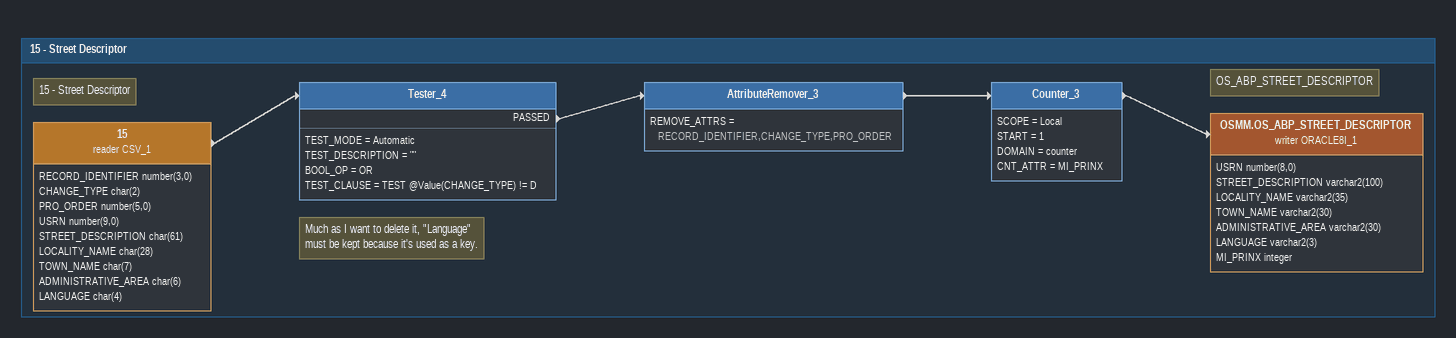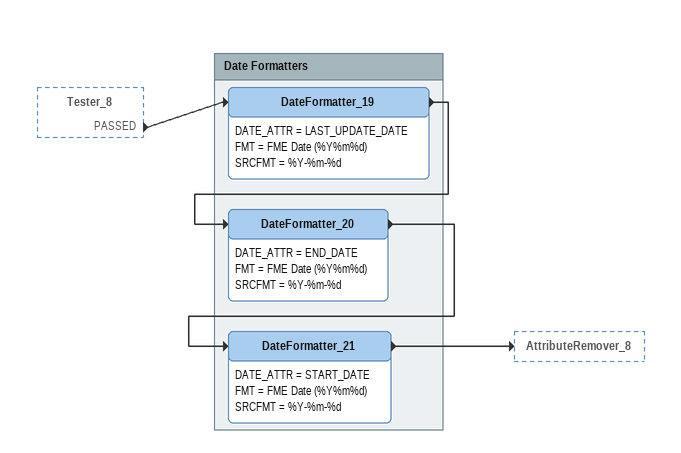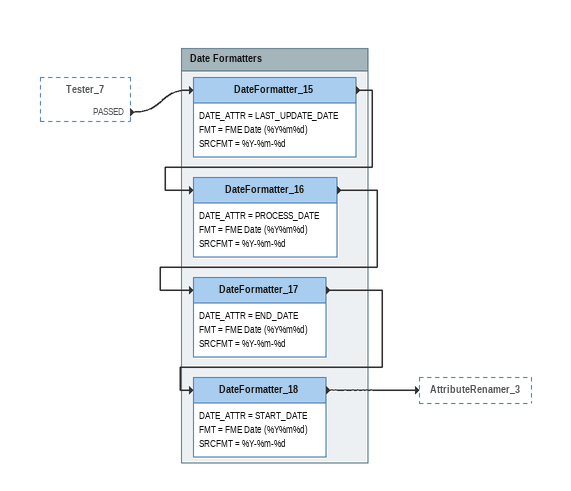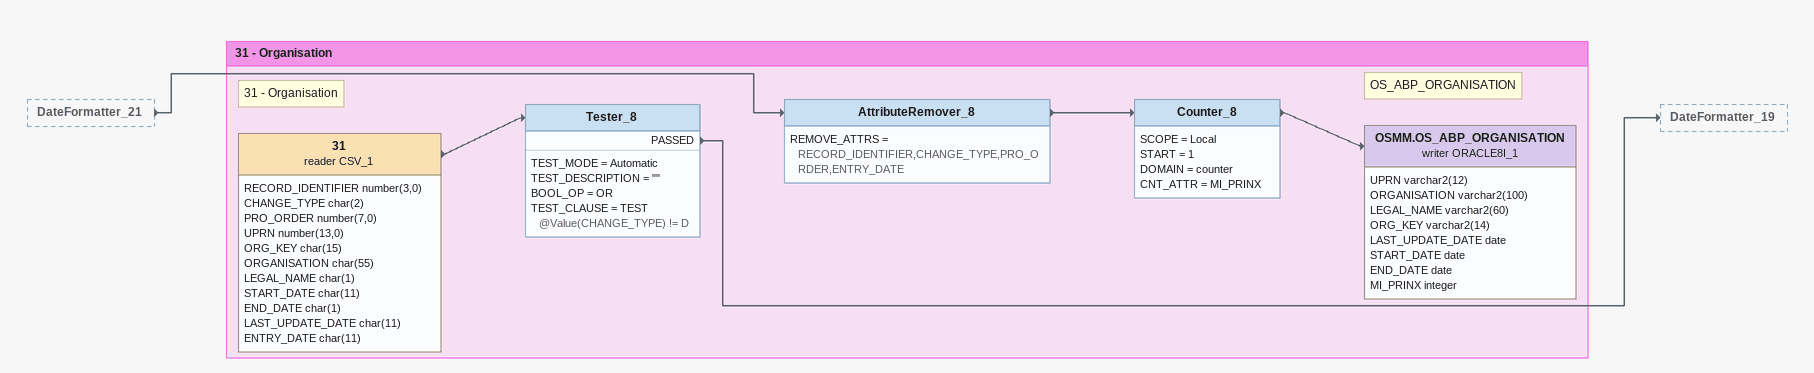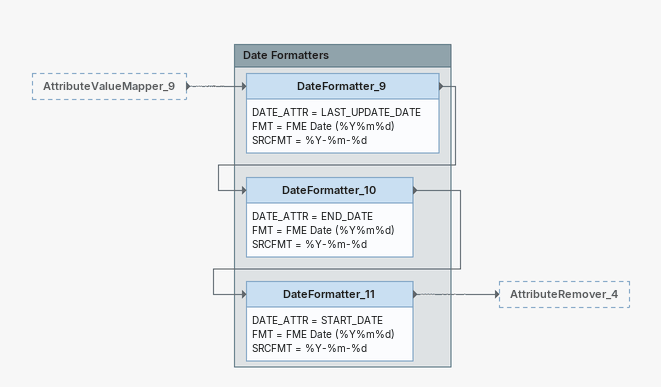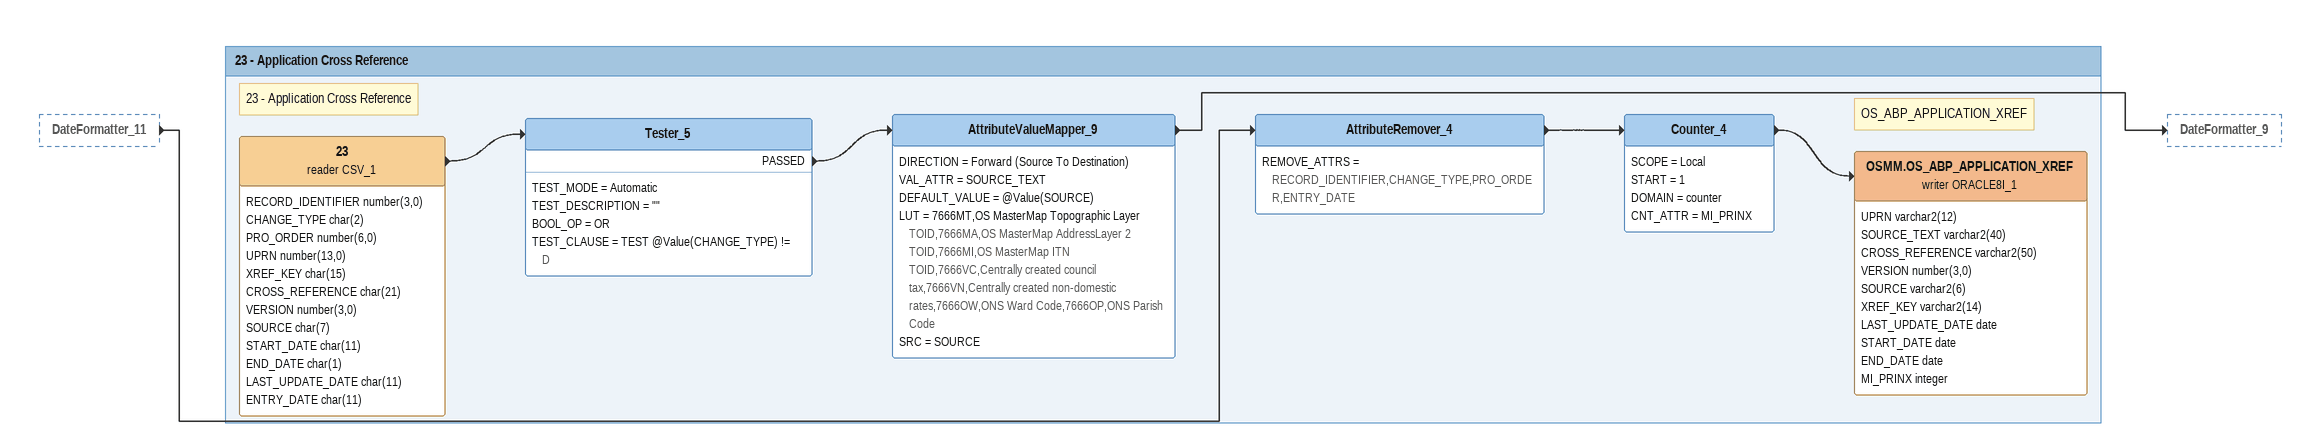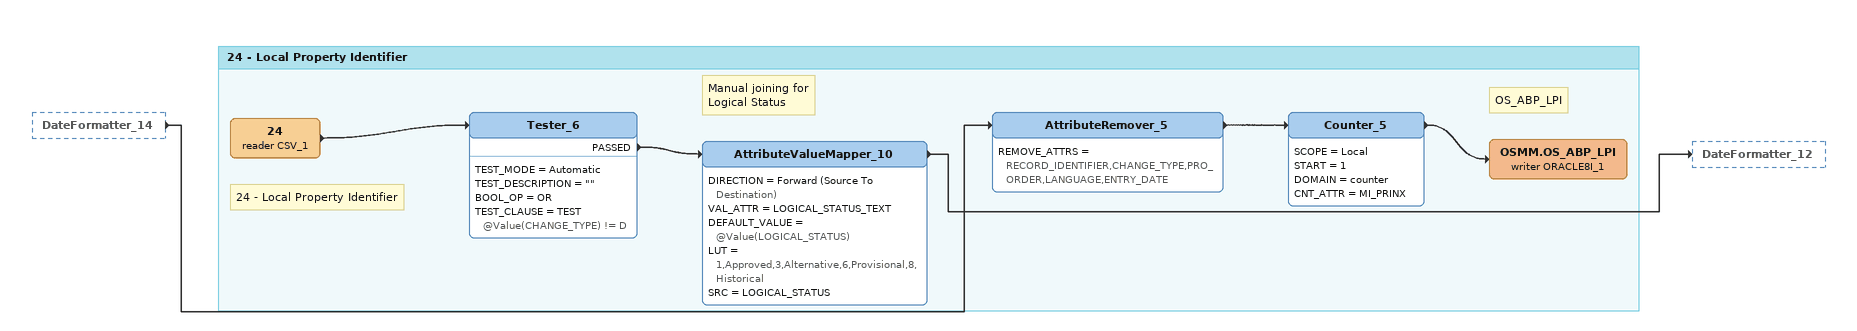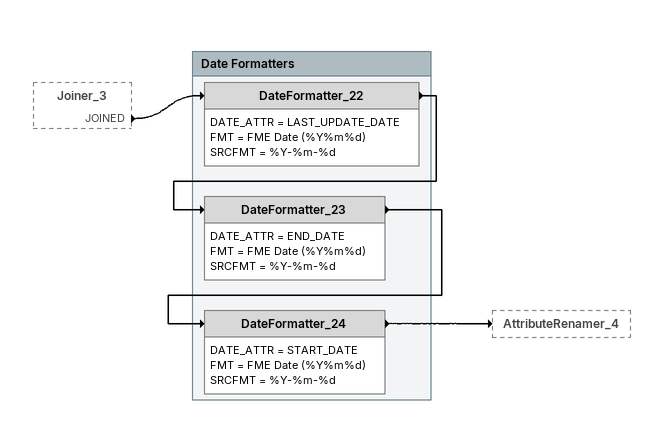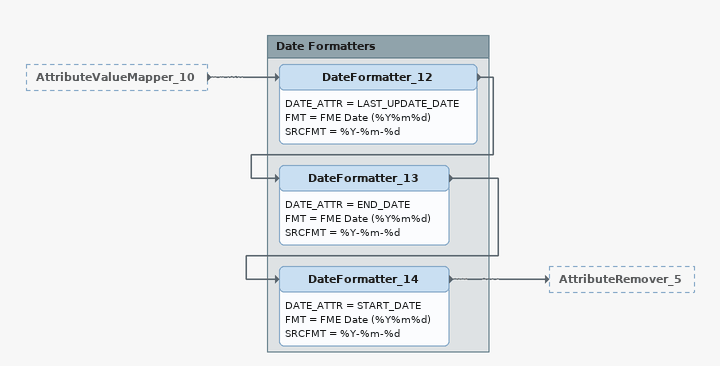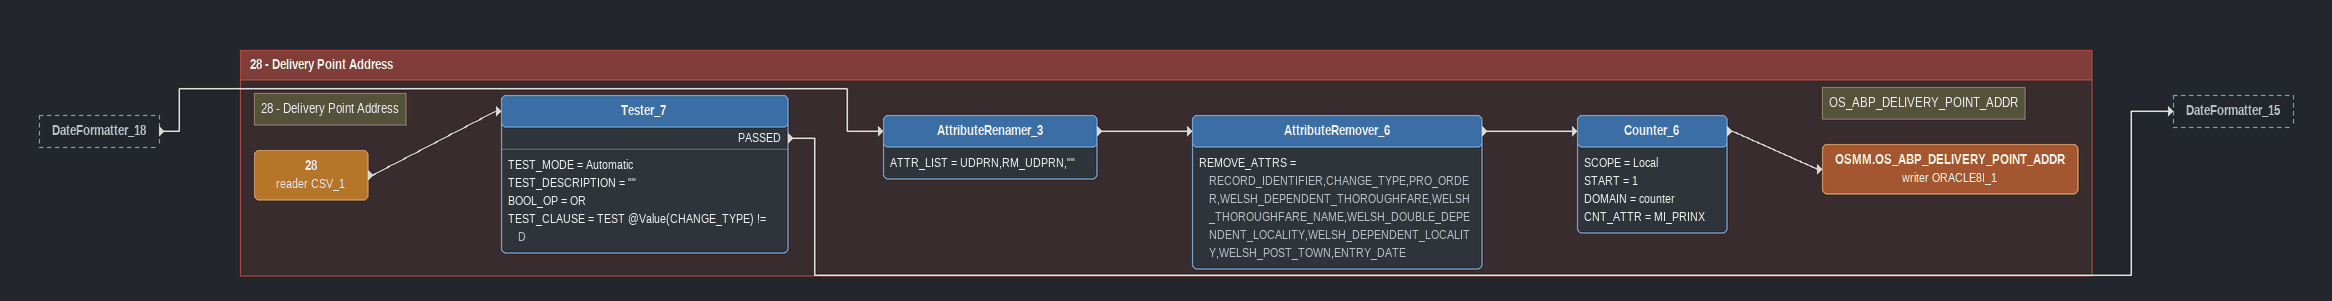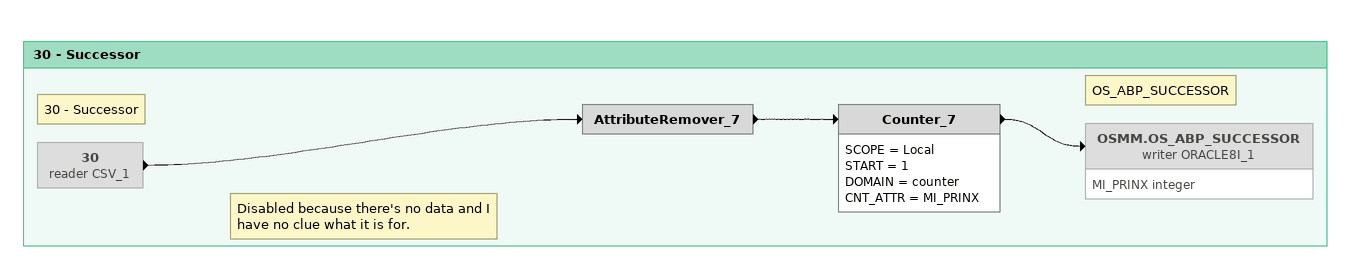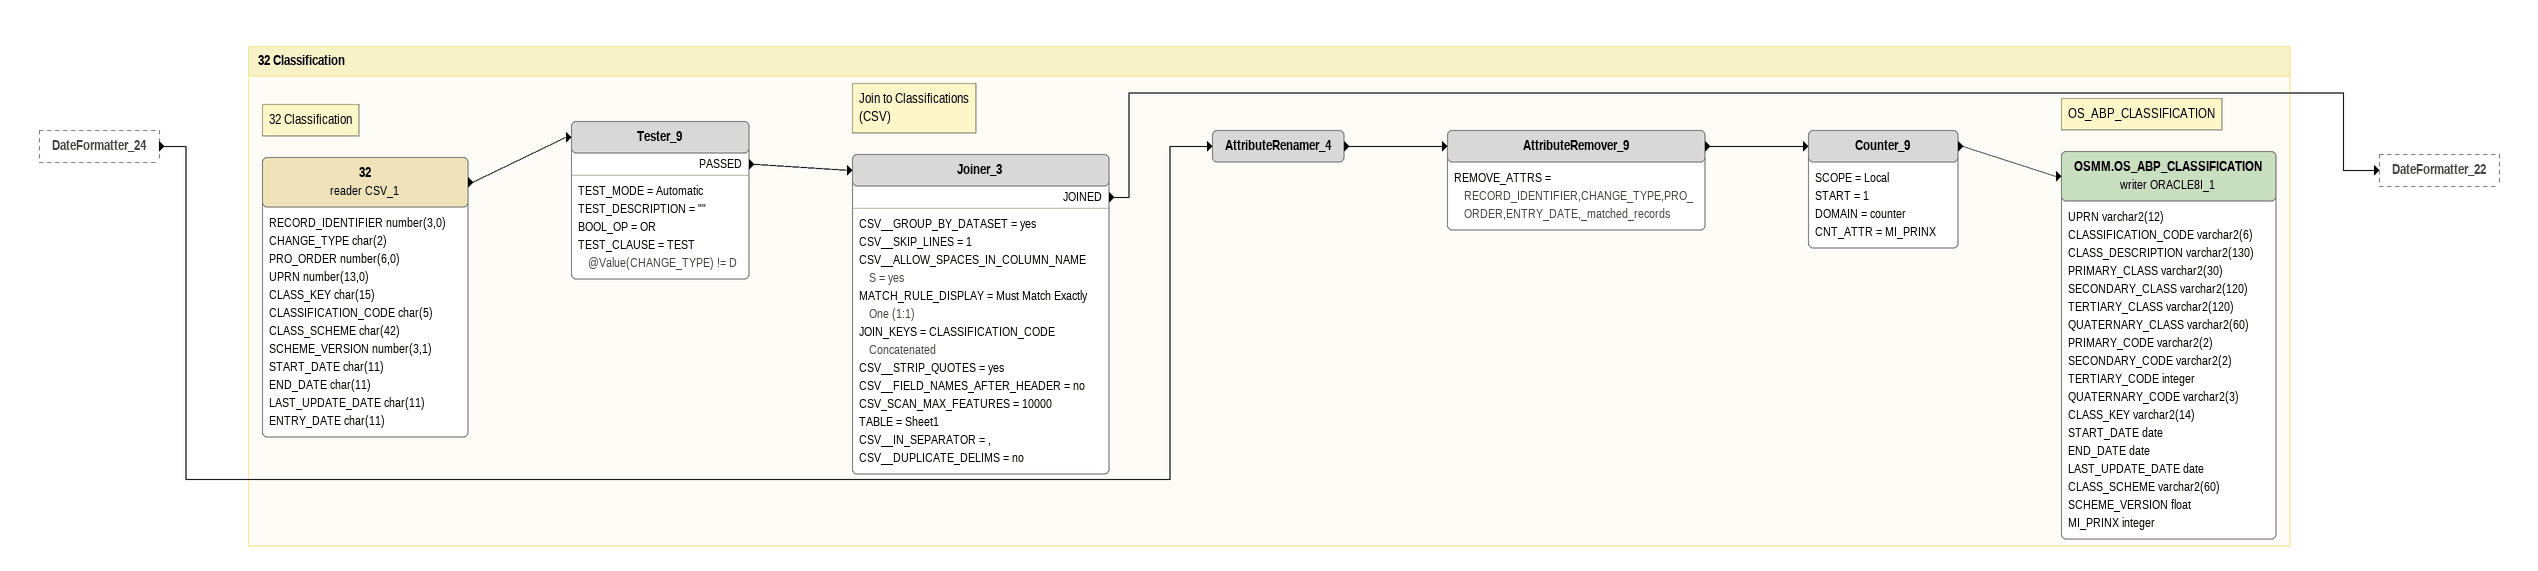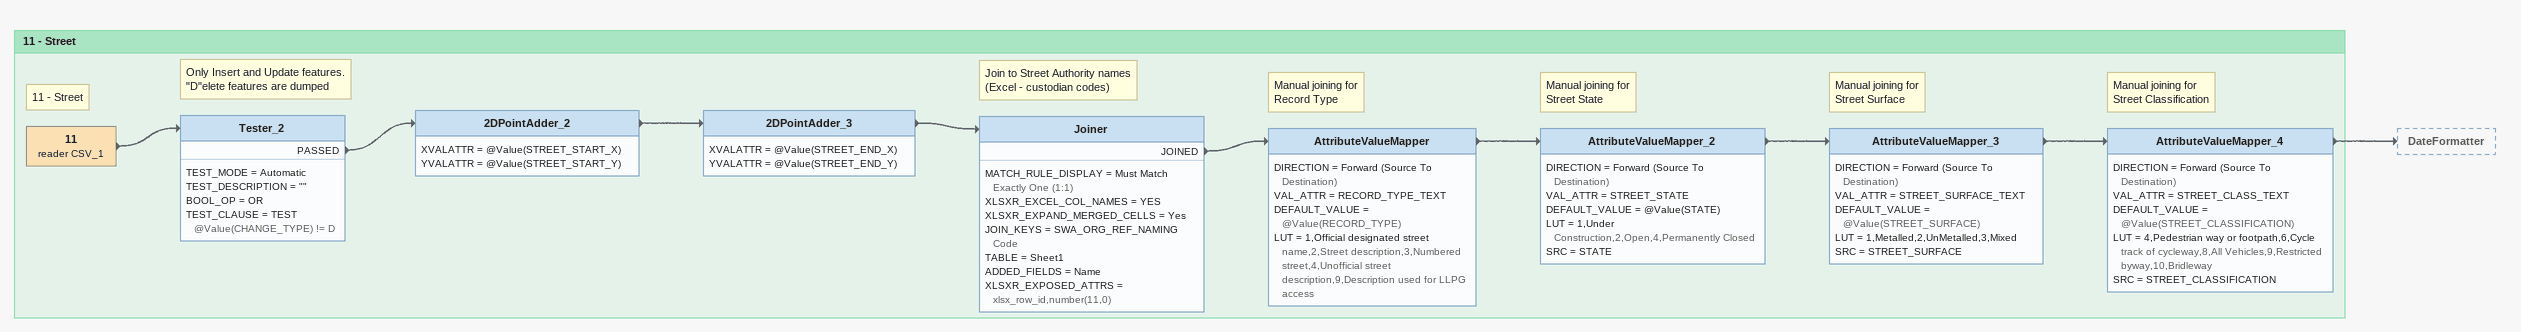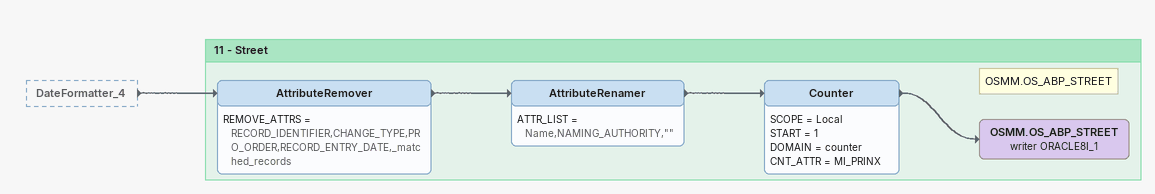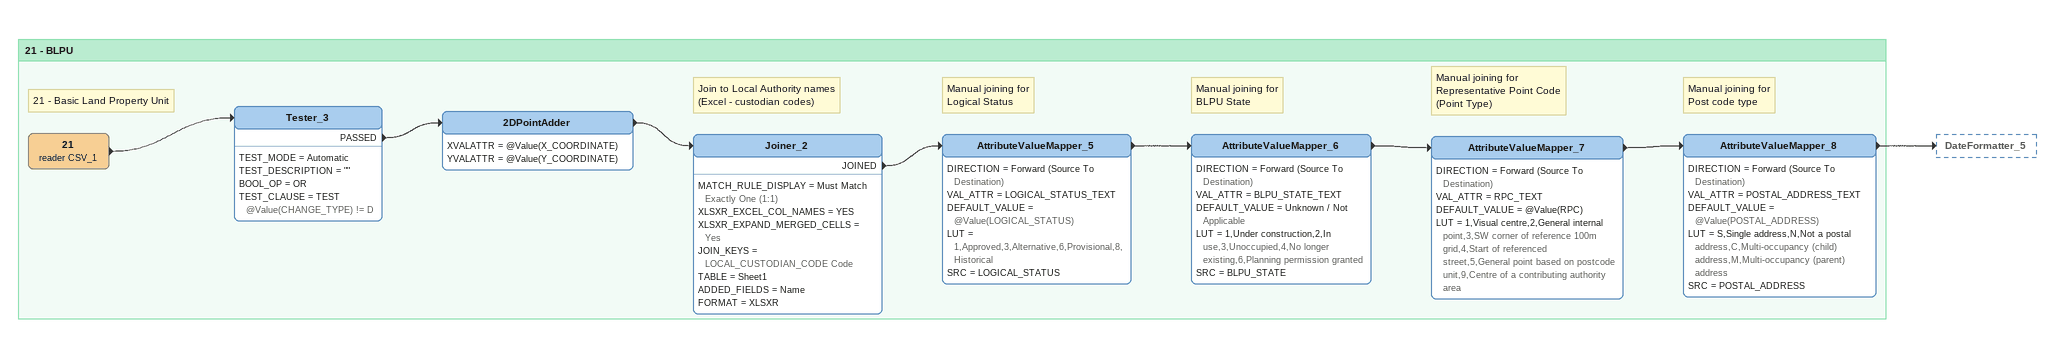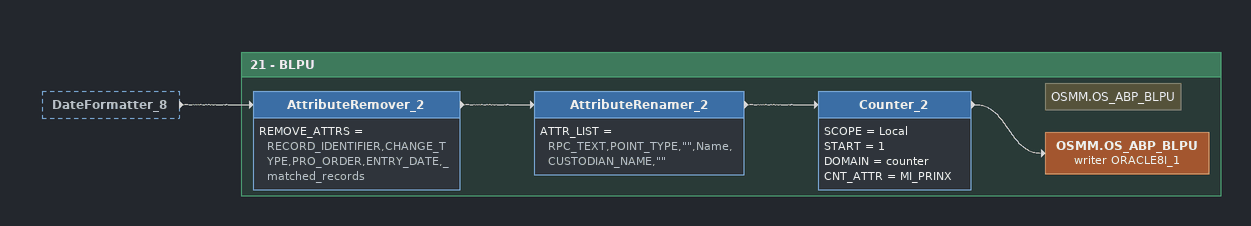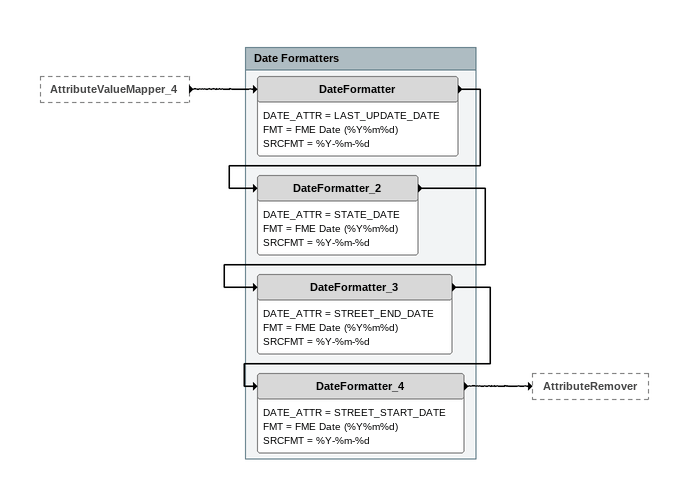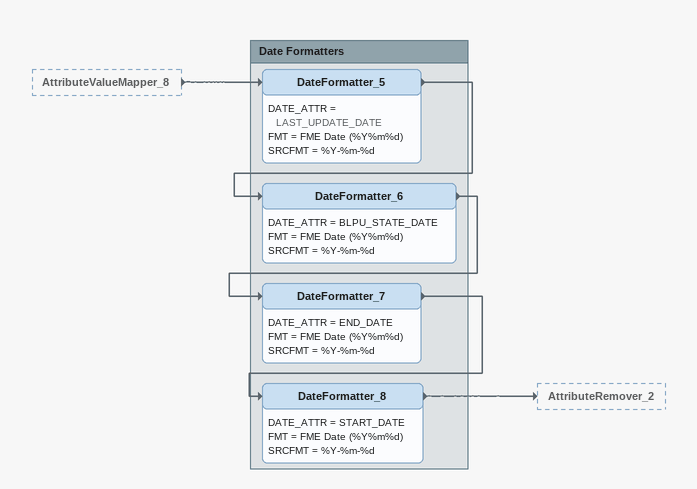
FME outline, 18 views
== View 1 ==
Bookmark: 15 - Street Descriptor
Note: 15 - Street Descriptor
15 (reader CSV_1)
    attributes: RECORD_IDENTIFIER number(3,0), CHANGE_TYPE char(2), PRO_ORDER number(5,0), USRN number(9,0), STREET_DESCRIPTION char(61), LOCALITY_NAME char(28), TOWN_NAME char(7), ADMINISTRATIVE_AREA char(6), LANGUAGE char(4)
    -> Tester_4
Tester_4
    TEST_MODE = Automatic
    TEST_DESCRIPTION = ""
    BOOL_OP = OR
    TEST_CLAUSE = TEST @Value(CHANGE_TYPE) != D
    PASSED -> AttributeRemover_3
Note: Much as I want to delete it, "Language" / must be kept because it's used as a key.
AttributeRemover_3
    REMOVE_ATTRS = RECORD_IDENTIFIER,CHANGE_TYPE,PRO_ORDER
    -> Counter_3
Counter_3
    SCOPE = Local
    START = 1
    DOMAIN = counter
    CNT_ATTR = MI_PRINX
    -> OSMM.OS_ABP_STREET_DESCRIPTOR (writer ORACLE8I_1)
Note: OS_ABP_STREET_DESCRIPTOR
OSMM.OS_ABP_STREET_DESCRIPTOR (writer ORACLE8I_1)
    attributes: USRN number(8,0), STREET_DESCRIPTION varchar2(100), LOCALITY_NAME varchar2(35), TOWN_NAME varchar2(30), ADMINISTRATIVE_AREA varchar2(30), LANGUAGE varchar2(3), MI_PRINX integer

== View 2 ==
Tester_8 [outside]
    PASSED -> DateFormatter_19

Bookmark: Date Formatters
DateFormatter_19
    DATE_ATTR = LAST_UPDATE_DATE
    FMT = FME Date (%Y%m%d)
    SRCFMT = %Y-%m-%d
    -> DateFormatter_20
DateFormatter_20
    DATE_ATTR = END_DATE
    FMT = FME Date (%Y%m%d)
    SRCFMT = %Y-%m-%d
    -> DateFormatter_21
DateFormatter_21
    DATE_ATTR = START_DATE
    FMT = FME Date (%Y%m%d)
    SRCFMT = %Y-%m-%d
    -> AttributeRemover_8

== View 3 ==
Tester_7 [outside]
    PASSED -> DateFormatter_15

Bookmark: Date Formatters
DateFormatter_15
    DATE_ATTR = LAST_UPDATE_DATE
    FMT = FME Date (%Y%m%d)
    SRCFMT = %Y-%m-%d
    -> DateFormatter_16
DateFormatter_16
    DATE_ATTR = PROCESS_DATE
    FMT = FME Date (%Y%m%d)
    SRCFMT = %Y-%m-%d
    -> DateFormatter_17
DateFormatter_17
    DATE_ATTR = END_DATE
    FMT = FME Date (%Y%m%d)
    SRCFMT = %Y-%m-%d
    -> DateFormatter_18
DateFormatter_18
    DATE_ATTR = START_DATE
    FMT = FME Date (%Y%m%d)
    SRCFMT = %Y-%m-%d
    -> AttributeRenamer_3

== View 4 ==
DateFormatter_21 [outside]
    -> AttributeRemover_8

Bookmark: 31 - Organisation
Note: 31 - Organisation
31 (reader CSV_1)
    attributes: RECORD_IDENTIFIER number(3,0), CHANGE_TYPE char(2), PRO_ORDER number(7,0), UPRN number(13,0), ORG_KEY char(15), ORGANISATION char(55), LEGAL_NAME char(1), START_DATE char(11), END_DATE char(1), LAST_UPDATE_DATE char(11), ENTRY_DATE char(11)
    -> Tester_8
Tester_8
    TEST_MODE = Automatic
    TEST_DESCRIPTION = ""
    BOOL_OP = OR
    TEST_CLAUSE = TEST @Value(CHANGE_TYPE) != D
    PASSED -> DateFormatter_19
AttributeRemover_8
    REMOVE_ATTRS = RECORD_IDENTIFIER,CHANGE_TYPE,PRO_ORDER,ENTRY_DATE
    -> Counter_8
Counter_8
    SCOPE = Local
    START = 1
    DOMAIN = counter
    CNT_ATTR = MI_PRINX
    -> OSMM.OS_ABP_ORGANISATION (writer ORACLE8I_1)
Note: OS_ABP_ORGANISATION
OSMM.OS_ABP_ORGANISATION (writer ORACLE8I_1)
    attributes: UPRN varchar2(12), ORGANISATION varchar2(100), LEGAL_NAME varchar2(60), ORG_KEY varchar2(14), LAST_UPDATE_DATE date, START_DATE date, END_DATE date, MI_PRINX integer

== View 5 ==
AttributeValueMapper_9 [outside]
    -> DateFormatter_9

Bookmark: Date Formatters
DateFormatter_9
    DATE_ATTR = LAST_UPDATE_DATE
    FMT = FME Date (%Y%m%d)
    SRCFMT = %Y-%m-%d
    -> DateFormatter_10
DateFormatter_10
    DATE_ATTR = END_DATE
    FMT = FME Date (%Y%m%d)
    SRCFMT = %Y-%m-%d
    -> DateFormatter_11
DateFormatter_11
    DATE_ATTR = START_DATE
    FMT = FME Date (%Y%m%d)
    SRCFMT = %Y-%m-%d
    -> AttributeRemover_4

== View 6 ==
DateFormatter_11 [outside]
    -> AttributeRemover_4

Bookmark: 23 - Application Cross Reference
Note: 23 - Application Cross Reference
23 (reader CSV_1)
    attributes: RECORD_IDENTIFIER number(3,0), CHANGE_TYPE char(2), PRO_ORDER number(6,0), UPRN number(13,0), XREF_KEY char(15), CROSS_REFERENCE char(21), VERSION number(3,0), SOURCE char(7), START_DATE char(11), END_DATE char(1), LAST_UPDATE_DATE char(11), ENTRY_DATE char(11)
    -> Tester_5
Tester_5
    TEST_MODE = Automatic
    TEST_DESCRIPTION = ""
    BOOL_OP = OR
    TEST_CLAUSE = TEST @Value(CHANGE_TYPE) != D
    PASSED -> AttributeValueMapper_9
AttributeValueMapper_9
    DIRECTION = Forward (Source To Destination)
    VAL_ATTR = SOURCE_TEXT
    DEFAULT_VALUE = @Value(SOURCE)
    LUT = 7666MT,OS MasterMap Topographic Layer TOID,7666MA,OS MasterMap AddressLayer 2 TOID,7666MI,OS MasterMap ITN TOID,7666VC,Centrally created council tax,7666VN,Centrally created non-domestic rates,7666OW,ONS Ward Code,7666OP,ONS Parish Code
    SRC = SOURCE
    -> DateFormatter_9
AttributeRemover_4
    REMOVE_ATTRS = RECORD_IDENTIFIER,CHANGE_TYPE,PRO_ORDER,ENTRY_DATE
    -> Counter_4
Counter_4
    SCOPE = Local
    START = 1
    DOMAIN = counter
    CNT_ATTR = MI_PRINX
    -> OSMM.OS_ABP_APPLICATION_XREF (writer ORACLE8I_1)
Note: OS_ABP_APPLICATION_XREF
OSMM.OS_ABP_APPLICATION_XREF (writer ORACLE8I_1)
    attributes: UPRN varchar2(12), SOURCE_TEXT varchar2(40), CROSS_REFERENCE varchar2(50), VERSION number(3,0), SOURCE varchar2(6), XREF_KEY varchar2(14), LAST_UPDATE_DATE date, START_DATE date, END_DATE date, MI_PRINX integer

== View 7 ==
DateFormatter_14 [outside]
    -> AttributeRemover_5

Bookmark: 24 - Local Property Identifier
Note: 24 - Local Property Identifier
24 (reader CSV_1)
    -> Tester_6
Tester_6
    TEST_MODE = Automatic
    TEST_DESCRIPTION = ""
    BOOL_OP = OR
    TEST_CLAUSE = TEST @Value(CHANGE_TYPE) != D
    PASSED -> AttributeValueMapper_10
Note: Manual joining for / Logical Status
AttributeValueMapper_10
    DIRECTION = Forward (Source To Destination)
    VAL_ATTR = LOGICAL_STATUS_TEXT
    DEFAULT_VALUE = @Value(LOGICAL_STATUS)
    LUT = 1,Approved,3,Alternative,6,Provisional,8,Historical
    SRC = LOGICAL_STATUS
    -> DateFormatter_12
AttributeRemover_5
    REMOVE_ATTRS = RECORD_IDENTIFIER,CHANGE_TYPE,PRO_ORDER,LANGUAGE,ENTRY_DATE
    -> Counter_5
Counter_5
    SCOPE = Local
    START = 1
    DOMAIN = counter
    CNT_ATTR = MI_PRINX
    -> OSMM.OS_ABP_LPI (writer ORACLE8I_1)
Note: OS_ABP_LPI
OSMM.OS_ABP_LPI (writer ORACLE8I_1)

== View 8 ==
Joiner_3 [outside]
    JOINED -> DateFormatter_22

Bookmark: Date Formatters
DateFormatter_22
    DATE_ATTR = LAST_UPDATE_DATE
    FMT = FME Date (%Y%m%d)
    SRCFMT = %Y-%m-%d
    -> DateFormatter_23
DateFormatter_23
    DATE_ATTR = END_DATE
    FMT = FME Date (%Y%m%d)
    SRCFMT = %Y-%m-%d
    -> DateFormatter_24
DateFormatter_24
    DATE_ATTR = START_DATE
    FMT = FME Date (%Y%m%d)
    SRCFMT = %Y-%m-%d
    -> AttributeRenamer_4

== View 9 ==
AttributeValueMapper_10 [outside]
    -> DateFormatter_12

Bookmark: Date Formatters
DateFormatter_12
    DATE_ATTR = LAST_UPDATE_DATE
    FMT = FME Date (%Y%m%d)
    SRCFMT = %Y-%m-%d
    -> DateFormatter_13
DateFormatter_13
    DATE_ATTR = END_DATE
    FMT = FME Date (%Y%m%d)
    SRCFMT = %Y-%m-%d
    -> DateFormatter_14
DateFormatter_14
    DATE_ATTR = START_DATE
    FMT = FME Date (%Y%m%d)
    SRCFMT = %Y-%m-%d
    -> AttributeRemover_5

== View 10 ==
DateFormatter_18 [outside]
    -> AttributeRenamer_3

Bookmark: 28 - Delivery Point Address
Note: 28 - Delivery Point Address
28 (reader CSV_1)
    -> Tester_7
Tester_7
    TEST_MODE = Automatic
    TEST_DESCRIPTION = ""
    BOOL_OP = OR
    TEST_CLAUSE = TEST @Value(CHANGE_TYPE) != D
    PASSED -> DateFormatter_15
AttributeRenamer_3
    ATTR_LIST = UDPRN,RM_UDPRN,""
    -> AttributeRemover_6
AttributeRemover_6
    REMOVE_ATTRS = RECORD_IDENTIFIER,CHANGE_TYPE,PRO_ORDER,WELSH_DEPENDENT_THOROUGHFARE,WELSH_THOROUGHFARE_NAME,WELSH_DOUBLE_DEPENDENT_LOCALITY,WELSH_DEPENDENT_LOCALITY,WELSH_POST_TOWN,ENTRY_DATE
    -> Counter_6
Counter_6
    SCOPE = Local
    START = 1
    DOMAIN = counter
    CNT_ATTR = MI_PRINX
    -> OSMM.OS_ABP_DELIVERY_POINT_ADDR (writer ORACLE8I_1)
Note: OS_ABP_DELIVERY_POINT_ADDR
OSMM.OS_ABP_DELIVERY_POINT_ADDR (writer ORACLE8I_1)

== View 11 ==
Bookmark: 30 - Successor
Note: 30 - Successor
30 (reader CSV_1) [off]
    -> AttributeRemover_7
Note: Disabled because there's no data and I have no clue what it is for.
AttributeRemover_7
    -> Counter_7
Counter_7
    SCOPE = Local
    START = 1
    DOMAIN = counter
    CNT_ATTR = MI_PRINX
    -> OSMM.OS_ABP_SUCCESSOR (writer ORACLE8I_1)
Note: OS_ABP_SUCCESSOR
OSMM.OS_ABP_SUCCESSOR (writer ORACLE8I_1) [off]
    attributes: MI_PRINX integer

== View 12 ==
DateFormatter_24 [outside]
    -> AttributeRenamer_4

Bookmark: 32 Classification
Note: 32 Classification
32 (reader CSV_1)
    attributes: RECORD_IDENTIFIER number(3,0), CHANGE_TYPE char(2), PRO_ORDER number(6,0), UPRN number(13,0), CLASS_KEY char(15), CLASSIFICATION_CODE char(5), CLASS_SCHEME char(42), SCHEME_VERSION number(3,1), START_DATE char(11), END_DATE char(11), LAST_UPDATE_DATE char(11), ENTRY_DATE char(11)
    -> Tester_9
Tester_9
    TEST_MODE = Automatic
    TEST_DESCRIPTION = ""
    BOOL_OP = OR
    TEST_CLAUSE = TEST @Value(CHANGE_TYPE) != D
    PASSED -> Joiner_3
Note: Join to Classifications / (CSV)
Joiner_3
    CSV__GROUP_BY_DATASET = yes
    CSV__SKIP_LINES = 1
    CSV__ALLOW_SPACES_IN_COLUMN_NAMES = yes
    MATCH_RULE_DISPLAY = Must Match Exactly One (1:1)
    JOIN_KEYS = CLASSIFICATION_CODE Concatenated
    CSV__STRIP_QUOTES = yes
    CSV__FIELD_NAMES_AFTER_HEADER = no
    CSV_SCAN_MAX_FEATURES = 10000
    TABLE = Sheet1
    CSV__IN_SEPARATOR = ,
    CSV__DUPLICATE_DELIMS = no
    JOINED -> DateFormatter_22
AttributeRenamer_4
    -> AttributeRemover_9
AttributeRemover_9
    REMOVE_ATTRS = RECORD_IDENTIFIER,CHANGE_TYPE,PRO_ORDER,ENTRY_DATE,_matched_records
    -> Counter_9
Counter_9
    SCOPE = Local
    START = 1
    DOMAIN = counter
    CNT_ATTR = MI_PRINX
    -> OSMM.OS_ABP_CLASSIFICATION (writer ORACLE8I_1)
Note: OS_ABP_CLASSIFICATION
OSMM.OS_ABP_CLASSIFICATION (writer ORACLE8I_1)
    attributes: UPRN varchar2(12), CLASSIFICATION_CODE varchar2(6), CLASS_DESCRIPTION varchar2(130), PRIMARY_CLASS varchar2(30), SECONDARY_CLASS varchar2(120), TERTIARY_CLASS varchar2(120), QUATERNARY_CLASS varchar2(60), PRIMARY_CODE varchar2(2), SECONDARY_CODE varchar2(2), TERTIARY_CODE integer, QUATERNARY_CODE varchar2(3), CLASS_KEY varchar2(14), START_DATE date, END_DATE date, LAST_UPDATE_DATE date, CLASS_SCHEME varchar2(60), SCHEME_VERSION float, MI_PRINX integer

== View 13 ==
Bookmark: 11 - Street
Note: 11 - Street
11 (reader CSV_1)
    -> Tester_2
Note: Only Insert and Update features. / "D"elete features are dumped
Tester_2
    TEST_MODE = Automatic
    TEST_DESCRIPTION = ""
    BOOL_OP = OR
    TEST_CLAUSE = TEST @Value(CHANGE_TYPE) != D
    PASSED -> 2DPointAdder_2
2DPointAdder_2
    XVALATTR = @Value(STREET_START_X)
    YVALATTR = @Value(STREET_START_Y)
    -> 2DPointAdder_3
2DPointAdder_3
    XVALATTR = @Value(STREET_END_X)
    YVALATTR = @Value(STREET_END_Y)
    -> Joiner
Note: Join to Street Authority names / (Excel - custodian codes)
Joiner
    MATCH_RULE_DISPLAY = Must Match Exactly One (1:1)
    XLSXR_EXCEL_COL_NAMES = YES
    XLSXR_EXPAND_MERGED_CELLS = Yes
    JOIN_KEYS = SWA_ORG_REF_NAMING Code
    TABLE = Sheet1
    ADDED_FIELDS = Name
    XLSXR_EXPOSED_ATTRS = xlsx_row_id,number(11,0)
    JOINED -> AttributeValueMapper
Note: Manual joining for / Record Type
AttributeValueMapper
    DIRECTION = Forward (Source To Destination)
    VAL_ATTR = RECORD_TYPE_TEXT
    DEFAULT_VALUE = @Value(RECORD_TYPE)
    LUT = 1,Official designated street name,2,Street description,3,Numbered street,4,Unofficial street description,9,Description used for LLPG access
    -> AttributeValueMapper_2
Note: Manual joining for / Street State
AttributeValueMapper_2
    DIRECTION = Forward (Source To Destination)
    VAL_ATTR = STREET_STATE
    DEFAULT_VALUE = @Value(STATE)
    LUT = 1,Under Construction,2,Open,4,Permanently Closed
    SRC = STATE
    -> AttributeValueMapper_3
Note: Manual joining for / Street Surface
AttributeValueMapper_3
    DIRECTION = Forward (Source To Destination)
    VAL_ATTR = STREET_SURFACE_TEXT
    DEFAULT_VALUE = @Value(STREET_SURFACE)
    LUT = 1,Metalled,2,UnMetalled,3,Mixed
    SRC = STREET_SURFACE
    -> AttributeValueMapper_4
Note: Manual joining for / Street Classification
AttributeValueMapper_4
    DIRECTION = Forward (Source To Destination)
    VAL_ATTR = STREET_CLASS_TEXT
    DEFAULT_VALUE = @Value(STREET_CLASSIFICATION)
    LUT = 4,Pedestrian way or footpath,6,Cycle track of cycleway,8,All Vehicles,9,Restricted byway,10,Bridleway
    SRC = STREET_CLASSIFICATION
    -> DateFormatter

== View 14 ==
DateFormatter_4 [outside]
    -> AttributeRemover

Bookmark: 11 - Street
AttributeRemover
    REMOVE_ATTRS = RECORD_IDENTIFIER,CHANGE_TYPE,PRO_ORDER,RECORD_ENTRY_DATE,_matched_records
    -> AttributeRenamer
AttributeRenamer
    ATTR_LIST = Name,NAMING_AUTHORITY,""
    -> Counter
Counter
    SCOPE = Local
    START = 1
    DOMAIN = counter
    CNT_ATTR = MI_PRINX
    -> OSMM.OS_ABP_STREET (writer ORACLE8I_1)
Note: OSMM.OS_ABP_STREET
OSMM.OS_ABP_STREET (writer ORACLE8I_1)

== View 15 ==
Bookmark: 21 - BLPU
Note: 21 - Basic Land Property Unit
21 (reader CSV_1)
    -> Tester_3
Tester_3
    TEST_MODE = Automatic
    TEST_DESCRIPTION = ""
    BOOL_OP = OR
    TEST_CLAUSE = TEST @Value(CHANGE_TYPE) != D
    PASSED -> 2DPointAdder
2DPointAdder
    XVALATTR = @Value(X_COORDINATE)
    YVALATTR = @Value(Y_COORDINATE)
    -> Joiner_2
Note: Join to Local Authority names / (Excel - custodian codes)
Joiner_2
    MATCH_RULE_DISPLAY = Must Match Exactly One (1:1)
    XLSXR_EXCEL_COL_NAMES = YES
    XLSXR_EXPAND_MERGED_CELLS = Yes
    JOIN_KEYS = LOCAL_CUSTODIAN_CODE Code
    TABLE = Sheet1
    ADDED_FIELDS = Name
    FORMAT = XLSXR
    JOINED -> AttributeValueMapper_5
Note: Manual joining for / Logical Status
AttributeValueMapper_5
    DIRECTION = Forward (Source To Destination)
    VAL_ATTR = LOGICAL_STATUS_TEXT
    DEFAULT_VALUE = @Value(LOGICAL_STATUS)
    LUT = 1,Approved,3,Alternative,6,Provisional,8,Historical
    SRC = LOGICAL_STATUS
    -> AttributeValueMapper_6
Note: Manual joining for / BLPU State
AttributeValueMapper_6
    DIRECTION = Forward (Source To Destination)
    VAL_ATTR = BLPU_STATE_TEXT
    DEFAULT_VALUE = Unknown / Not Applicable
    LUT = 1,Under construction,2,In use,3,Unoccupied,4,No longer existing,6,Planning permission granted
    SRC = BLPU_STATE
    -> AttributeValueMapper_7
Note: Manual joining for / Representative Point Code / (Point Type)
AttributeValueMapper_7
    DIRECTION = Forward (Source To Destination)
    VAL_ATTR = RPC_TEXT
    DEFAULT_VALUE = @Value(RPC)
    LUT = 1,Visual centre,2,General internal point,3,SW corner of reference 100m grid,4,Start of referenced street,5,General point based on postcode unit,9,Centre of a contributing authority area
    -> AttributeValueMapper_8
Note: Manual joining for / Post code type
AttributeValueMapper_8
    DIRECTION = Forward (Source To Destination)
    VAL_ATTR = POSTAL_ADDRESS_TEXT
    DEFAULT_VALUE = @Value(POSTAL_ADDRESS)
    LUT = S,Single address,N,Not a postal address,C,Multi-occupancy (child) address,M,Multi-occupancy (parent) address
    SRC = POSTAL_ADDRESS
    -> DateFormatter_5

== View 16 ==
DateFormatter_8 [outside]
    -> AttributeRemover_2

Bookmark: 21 - BLPU
AttributeRemover_2
    REMOVE_ATTRS = RECORD_IDENTIFIER,CHANGE_TYPE,PRO_ORDER,ENTRY_DATE,_matched_records
    -> AttributeRenamer_2
AttributeRenamer_2
    ATTR_LIST = RPC_TEXT,POINT_TYPE,"",Name,CUSTODIAN_NAME,""
    -> Counter_2
Counter_2
    SCOPE = Local
    START = 1
    DOMAIN = counter
    CNT_ATTR = MI_PRINX
    -> OSMM.OS_ABP_BLPU (writer ORACLE8I_1)
Note: OSMM.OS_ABP_BLPU
OSMM.OS_ABP_BLPU (writer ORACLE8I_1)

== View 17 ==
AttributeValueMapper_4 [outside]
    -> DateFormatter

Bookmark: Date Formatters
DateFormatter
    DATE_ATTR = LAST_UPDATE_DATE
    FMT = FME Date (%Y%m%d)
    SRCFMT = %Y-%m-%d
    -> DateFormatter_2
DateFormatter_2
    DATE_ATTR = STATE_DATE
    FMT = FME Date (%Y%m%d)
    SRCFMT = %Y-%m-%d
    -> DateFormatter_3
DateFormatter_3
    DATE_ATTR = STREET_END_DATE
    FMT = FME Date (%Y%m%d)
    SRCFMT = %Y-%m-%d
    -> DateFormatter_4
DateFormatter_4
    DATE_ATTR = STREET_START_DATE
    FMT = FME Date (%Y%m%d)
    SRCFMT = %Y-%m-%d
    -> AttributeRemover

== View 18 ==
AttributeValueMapper_8 [outside]
    -> DateFormatter_5

Bookmark: Date Formatters
DateFormatter_5
    DATE_ATTR = LAST_UPDATE_DATE
    FMT = FME Date (%Y%m%d)
    SRCFMT = %Y-%m-%d
    -> DateFormatter_6
DateFormatter_6
    DATE_ATTR = BLPU_STATE_DATE
    FMT = FME Date (%Y%m%d)
    SRCFMT = %Y-%m-%d
    -> DateFormatter_7
DateFormatter_7
    DATE_ATTR = END_DATE
    FMT = FME Date (%Y%m%d)
    SRCFMT = %Y-%m-%d
    -> DateFormatter_8
DateFormatter_8
    DATE_ATTR = START_DATE
    FMT = FME Date (%Y%m%d)
    SRCFMT = %Y-%m-%d
    -> AttributeRemover_2
